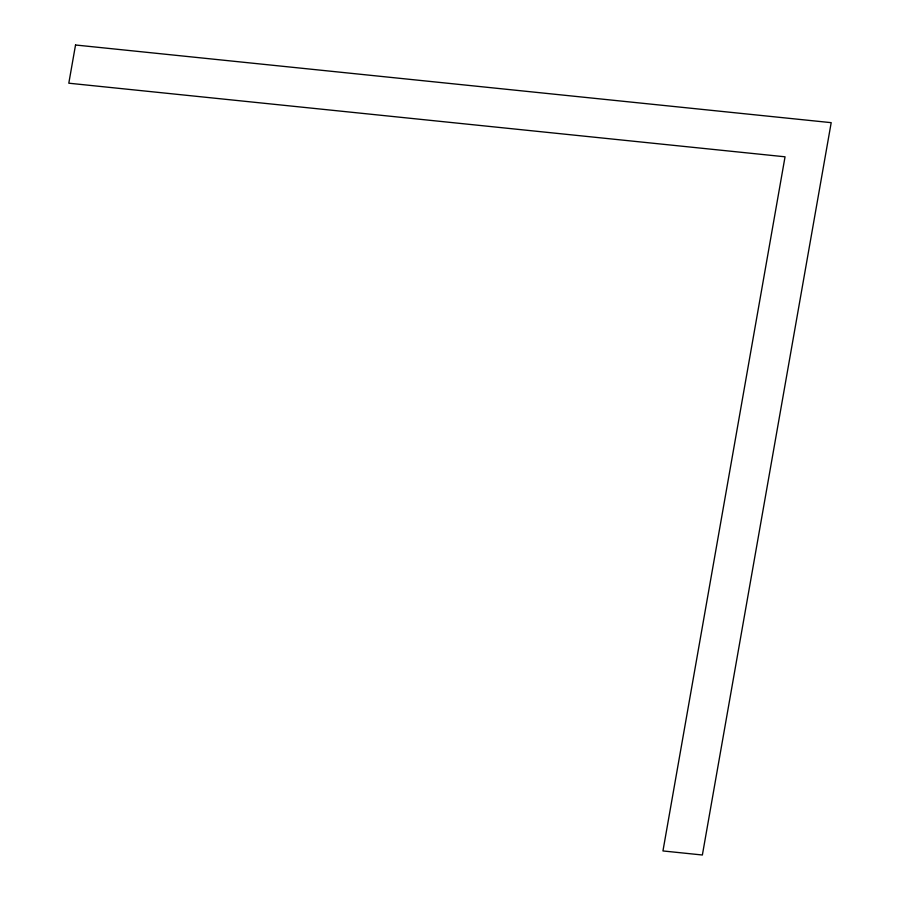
<?xml version="1.0" encoding="UTF-8"?>
<svg xmlns="http://www.w3.org/2000/svg" width="900" height="900" viewBox="0 0 900 900"><rect width="100%" height="100%" fill="white"/><g stroke="black" fill="none" stroke-linecap="round" stroke-linejoin="round"><path stroke-width="1.35" d="M75.532 45L68.805 83.205L785.048 156.803L662.951 850.95L702.371 855L831.195 122.659L75.532 45"/></g></svg>
